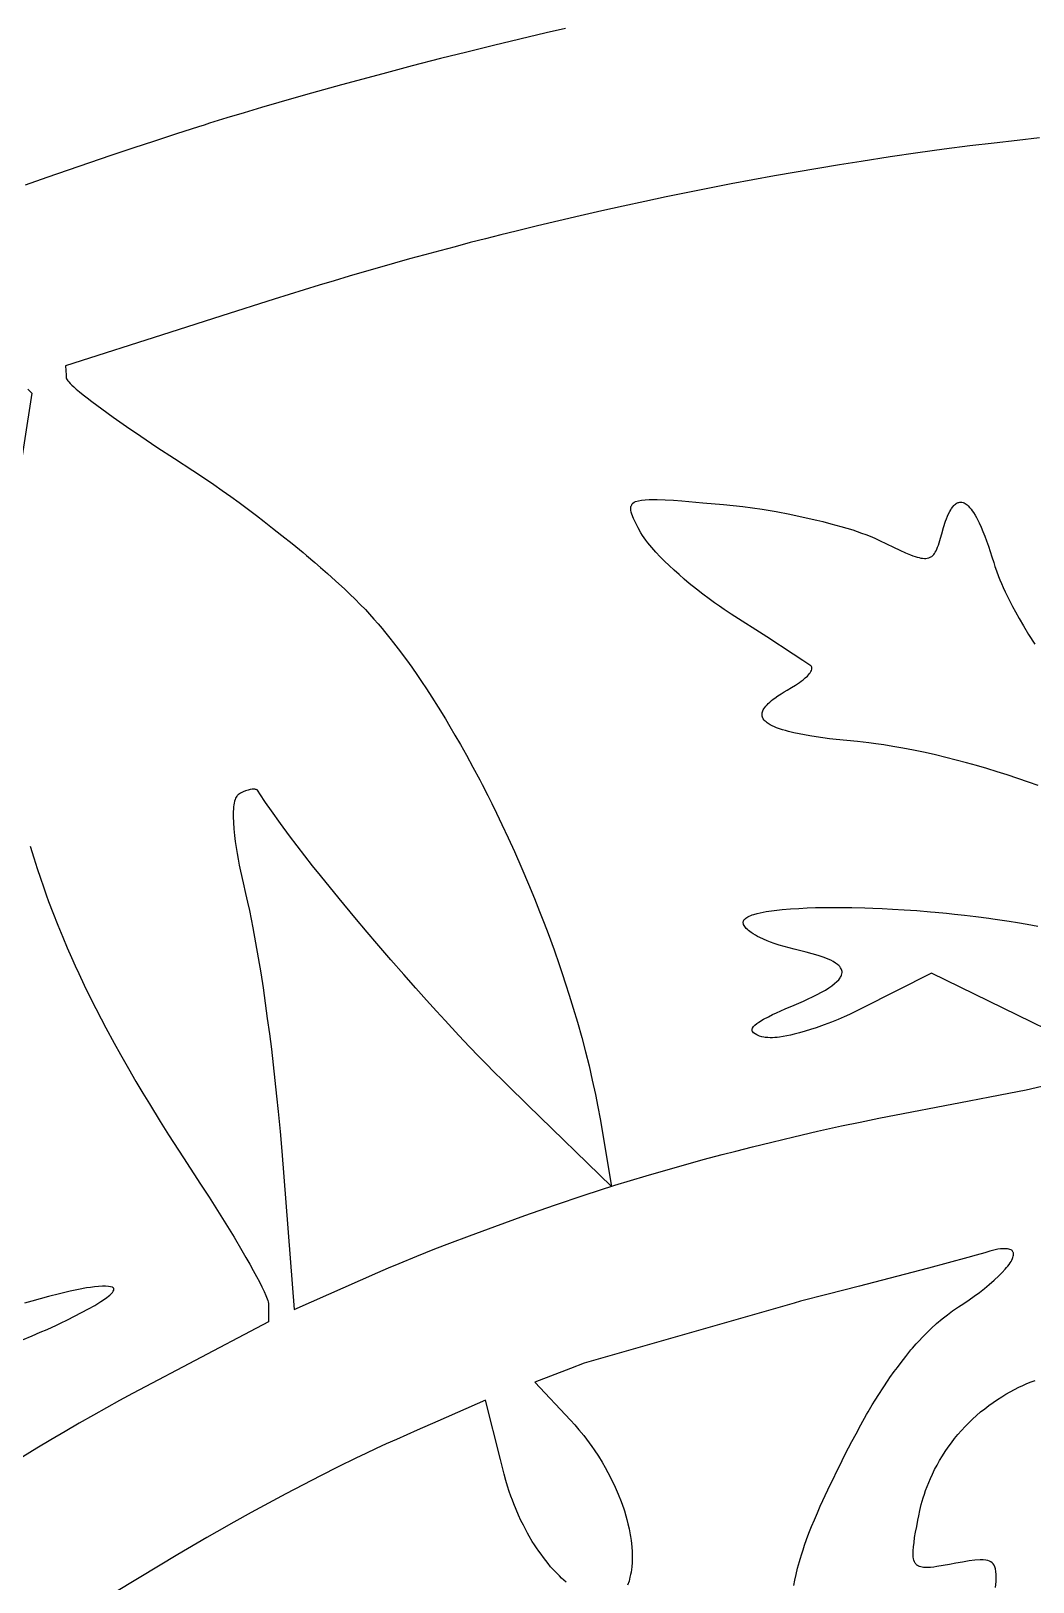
# Model space of a CAD drawing. Extents: x -500 to 500, y -1000 to 1000.
# Drawn here: x -171.7 to -47.9, y 209.4 to 400.9 of the extents above; entities that cross this region are included whole.
import ezdxf

# ---------------------------------------------------------------- set-up
doc = ezdxf.new("R2010")
doc.units = 0
doc.layers.add('APS_GEOMETR_', color=18, linetype='CONTINUOUS')

msp = doc.modelspace()

# ---------------------------------------------------------------- linework, layer by layer
at = {"layer": 'APS_GEOMETR_'}
for points in [[(-105.65, 401.24), (-108.04, 400.71), (-111.3, 399.94), (-114.57, 399.15), (-117.83, 398.35), (-121.09, 397.54), (-124.58, 396.63), (-127.79, 395.79), (-130.71, 395.01), (-133.34, 394.29), (-137.77, 393.06), (-141.07, 392.12), (-143.21, 391.49), (-145.35, 390.86), (-147.48, 390.21), (-149.61, 389.55), (-150.29, 389.34), (-151, 389.11), (-153.71, 388.23), (-156.41, 387.35), (-159.11, 386.46), (-161.81, 385.56), (-164.46, 384.66), (-167.1, 383.75), (-169.74, 382.84), (-172.38, 381.91)], [(-47.13, 387.74), (-49.86, 387.44), (-52.73, 387.11), (-55.73, 386.75), (-58.88, 386.34), (-62.16, 385.89), (-65.58, 385.39), (-69.14, 384.85), (-71.82, 384.42), (-74.51, 383.98), (-77.19, 383.52), (-79.86, 383.05), (-82.54, 382.56), (-85.21, 382.06), (-87.88, 381.54), (-90.55, 381.01), (-93.21, 380.46), (-95.87, 379.9), (-98.53, 379.32), (-101.19, 378.73), (-103.84, 378.13), (-106.49, 377.51), (-109.13, 376.88), (-111.77, 376.24), (-113.66, 375.77), (-115.54, 375.29), (-117.42, 374.81), (-119.29, 374.31), (-121.17, 373.81), (-123.04, 373.31), (-124.91, 372.79), (-126.78, 372.27), (-128.65, 371.74), (-130.51, 371.2), (-132.37, 370.66), (-134.23, 370.1), (-136.09, 369.54), (-137.95, 368.98), (-139.8, 368.4), (-141.65, 367.82), (-148.09, 365.77), (-154.54, 363.7), (-167.42, 359.58), (-167.35, 358.43), (-167.32, 358.12), (-167.3, 358), (-167.22, 357.88), (-167.13, 357.76), (-167.01, 357.61), (-166.84, 357.43), (-166.63, 357.22), (-166.38, 356.99), (-166.09, 356.73), (-165.68, 356.38), (-165.22, 356.01), (-164.72, 355.62), (-164.17, 355.19), (-162.93, 354.27), (-161.51, 353.24), (-159.9, 352.11), (-158.11, 350.89), (-156.14, 349.56), (-153.97, 348.15), (-151.67, 346.66), (-150.13, 345.64), (-149.09, 344.92), (-148.05, 344.2), (-147.01, 343.46), (-145.98, 342.72), (-144.65, 341.73), (-143.82, 341.1), (-142.88, 340.38), (-141.83, 339.56), (-140.68, 338.65), (-139.43, 337.64), (-138.08, 336.54), (-137.65, 336.18), (-136.64, 335.31), (-135.92, 334.69), (-135.06, 333.93), (-134.06, 333.03), (-132.93, 332), (-132.28, 331.38), (-131.64, 330.76), (-131.01, 330.12), (-130.38, 329.48), (-129.85, 328.9), (-129.32, 328.32), (-128.81, 327.73), (-128.3, 327.13), (-128.01, 326.79), (-127.35, 325.96), (-126.89, 325.37), (-126.33, 324.64), (-125.69, 323.79), (-124.97, 322.81), (-124.66, 322.38), (-123.95, 321.35), (-123.44, 320.61), (-122.85, 319.71), (-122.16, 318.65), (-121.38, 317.43), (-120.49, 315.97), (-119.94, 315.04), (-119.33, 313.99), (-118.65, 312.81), (-117.91, 311.49), (-117.11, 310.04), (-116.26, 308.46), (-115.97, 307.88), (-115.27, 306.51), (-114.77, 305.52), (-114.19, 304.32), (-113.51, 302.92), (-112.75, 301.31), (-111.97, 299.6), (-111.05, 297.51), (-110.23, 295.58), (-109.5, 293.81), (-108.86, 292.2), (-108.3, 290.75), (-107.82, 289.48), (-107.08, 287.44), (-106.46, 285.66), (-106.08, 284.54), (-105.66, 283.27), (-105.21, 281.85), (-104.72, 280.26), (-104.2, 278.52), (-103.65, 276.62), (-103.19, 274.87), (-102.76, 273.11), (-102.35, 271.34), (-101.96, 269.57), (-101.67, 268.07), (-101.4, 266.58), (-99.97, 258.23), (-110.3, 268.28), (-112.88, 270.79), (-113.37, 271.27), (-114.54, 272.44), (-115.37, 273.28), (-116.36, 274.3), (-117.51, 275.49), (-118.82, 276.87), (-120.53, 278.73), (-121.6, 279.9), (-122.81, 281.23), (-124.16, 282.73), (-125.63, 284.4), (-127.24, 286.23), (-128.98, 288.24), (-130.15, 289.62), (-131.7, 291.47), (-133.63, 293.81), (-135.93, 296.63), (-136.9, 297.85), (-137.86, 299.08), (-138.81, 300.31), (-139.75, 301.55), (-140.88, 303.08), (-141.98, 304.61), (-142.7, 305.66), (-143.41, 306.71), (-143.62, 307.04), (-143.71, 307.16), (-143.75, 307.2), (-143.79, 307.22), (-143.86, 307.26), (-143.93, 307.28), (-144.02, 307.3), (-144.12, 307.31), (-144.22, 307.31), (-144.34, 307.3), (-144.59, 307.26), (-144.87, 307.19), (-145.17, 307.09), (-145.48, 306.96), (-145.81, 306.79), (-145.91, 306.73), (-146.04, 306.65), (-146.12, 306.59), (-146.19, 306.52), (-146.26, 306.43), (-146.32, 306.33), (-146.4, 306.18), (-146.47, 306.01), (-146.53, 305.81), (-146.58, 305.59), (-146.62, 305.36), (-146.65, 305.1), (-146.68, 304.83), (-146.69, 304.53), (-146.7, 304.22), (-146.7, 303.89), (-146.68, 303.18), (-146.63, 302.41), (-146.54, 301.59), (-146.45, 300.85), (-146.35, 300.11), (-146.23, 299.37), (-146.1, 298.64), (-145.96, 297.9), (-145.81, 297.17), (-145.48, 295.72), (-145.17, 294.4), (-144.92, 293.35), (-144.69, 292.3), (-144.47, 291.24), (-144.26, 290.18), (-143.93, 288.33), (-143.61, 286.48), (-143.31, 284.62), (-143.02, 282.76), (-142.75, 280.87), (-142.49, 278.98), (-142.23, 277.08), (-141.99, 275.18), (-141.76, 273.26), (-141.55, 271.33), (-141.34, 269.4), (-141.14, 267.47), (-140.92, 265.03), (-140.71, 262.59), (-139.17, 243.05), (-128.82, 247.62), (-127.53, 248.18), (-126.22, 248.73), (-124.01, 249.63), (-121.79, 250.51), (-119.96, 251.21), (-117.5, 252.13), (-114.41, 253.28), (-110.69, 254.63), (-107.03, 255.91), (-103.36, 257.16), (-101.46, 257.78), (-99.55, 258.39), (-97.63, 258.98), (-95.71, 259.56), (-92.69, 260.42), (-89.66, 261.27), (-88.67, 261.54), (-86.31, 262.16), (-84.61, 262.6), (-82.57, 263.11), (-80.19, 263.71), (-77.46, 264.37), (-74.52, 265.05), (-71.57, 265.71), (-69.27, 266.19), (-66.97, 266.66), (-55.82, 268.79), (-53.25, 269.28), (-50.9, 269.75), (-48.75, 270.18), (-46.82, 270.6)], [(-172.08, 356.73), (-171.56, 356.2), (-173.55, 343.42)], [(-47.27, 307.75), (-48.49, 308.18), (-49.78, 308.62), (-51.11, 309.06), (-52.37, 309.46), (-53.62, 309.84), (-54.89, 310.21), (-56.15, 310.56), (-57.42, 310.9), (-58.69, 311.23), (-59.97, 311.53), (-61.25, 311.82), (-62.69, 312.13), (-64.02, 312.38), (-65.24, 312.59), (-66.34, 312.76), (-67.32, 312.9), (-68.2, 313.01), (-69.59, 313.17), (-72.25, 313.44), (-73.07, 313.54), (-73.88, 313.65), (-74.69, 313.77), (-75.5, 313.89), (-76.16, 314.01), (-76.82, 314.14), (-77.48, 314.28), (-78.14, 314.43), (-78.5, 314.53), (-78.87, 314.64), (-79.23, 314.76), (-79.59, 314.89), (-79.86, 315), (-80.12, 315.13), (-80.38, 315.26), (-80.64, 315.41), (-80.77, 315.5), (-80.89, 315.61), (-81.01, 315.72), (-81.12, 315.84), (-81.24, 316.01), (-81.33, 316.2), (-81.36, 316.33), (-81.38, 316.46), (-81.38, 316.6), (-81.37, 316.73), (-81.34, 316.85), (-81.29, 316.97), (-81.24, 317.09), (-81.18, 317.21), (-81.05, 317.39), (-80.91, 317.56), (-80.77, 317.72), (-80.62, 317.88), (-80.43, 318.06), (-80.22, 318.24), (-80.01, 318.4), (-79.8, 318.56), (-79.42, 318.82), (-79.04, 319.07), (-78.66, 319.31), (-78.27, 319.55), (-77.76, 319.84), (-77.27, 320.14), (-77.02, 320.3), (-76.78, 320.46), (-76.55, 320.64), (-76.32, 320.82), (-76.05, 321.04), (-75.79, 321.28), (-75.67, 321.41), (-75.55, 321.54), (-75.45, 321.68), (-75.36, 321.82), (-75.29, 321.96), (-75.24, 322.11), (-75.22, 322.18), (-75.22, 322.25), (-75.23, 322.32), (-75.26, 322.39), (-75.3, 322.46), (-75.36, 322.52), (-75.5, 322.62), (-76.37, 323.21), (-77.55, 323.99), (-80.81, 326.11), (-85.19, 328.92), (-86.08, 329.51), (-86.63, 329.89), (-87.25, 330.33), (-87.94, 330.83), (-88.69, 331.39), (-89.5, 332.02), (-90.37, 332.72), (-91.01, 333.26), (-91.63, 333.8), (-92.25, 334.36), (-92.86, 334.92), (-93.42, 335.47), (-93.96, 336.02), (-94.5, 336.59), (-95.02, 337.16), (-95.26, 337.44), (-95.5, 337.74), (-95.73, 338.04), (-95.95, 338.34), (-96.15, 338.65), (-96.35, 338.98), (-96.69, 339.6), (-97.02, 340.23), (-97.25, 340.75), (-97.47, 341.27), (-97.54, 341.52), (-97.6, 341.77), (-97.61, 341.95), (-97.6, 342.14), (-97.6, 342.18), (-97.57, 342.29), (-97.53, 342.36), (-97.49, 342.44), (-97.43, 342.53), (-97.35, 342.62), (-97.18, 342.74), (-97, 342.83), (-96.65, 342.93), (-96.29, 343.01), (-95.82, 343.05), (-95.35, 343.08), (-94.36, 343.07), (-93.37, 343.05), (-92.33, 342.98), (-91.28, 342.91), (-88.72, 342.69), (-86.16, 342.47), (-84.95, 342.34), (-83.75, 342.2), (-82.55, 342.04), (-81.36, 341.87), (-79.66, 341.58), (-77.97, 341.26), (-76.29, 340.91), (-74.61, 340.54), (-73.87, 340.35), (-72.89, 340.09), (-71.66, 339.75), (-70.19, 339.32), (-69.65, 339.14), (-69.1, 338.94), (-68.56, 338.75), (-68.02, 338.54), (-67.45, 338.29), (-66.88, 338.02), (-65.15, 337.18), (-64.38, 336.82), (-63.68, 336.51), (-63.06, 336.24), (-62.77, 336.14), (-62.49, 336.04), (-62.24, 335.96), (-62, 335.9), (-61.78, 335.85), (-61.57, 335.82), (-61.33, 335.8), (-61.17, 335.8), (-60.99, 335.82), (-60.81, 335.87), (-60.72, 335.9), (-60.62, 335.94), (-60.53, 335.99), (-60.43, 336.05), (-60.34, 336.12), (-60.25, 336.2), (-60.17, 336.3), (-60.08, 336.42), (-59.99, 336.57), (-59.89, 336.75), (-59.8, 336.96), (-59.7, 337.19), (-59.61, 337.44), (-59.51, 337.72), (-59.35, 338.29), (-59.19, 338.86), (-58.96, 339.64), (-58.72, 340.41), (-58.61, 340.71), (-58.49, 341.01), (-58.35, 341.3), (-58.21, 341.6), (-58.09, 341.79), (-57.97, 341.97), (-57.84, 342.16), (-57.7, 342.33), (-57.61, 342.42), (-57.51, 342.51), (-57.41, 342.58), (-57.3, 342.65), (-57.26, 342.68), (-57.15, 342.72), (-57.07, 342.73), (-56.97, 342.75), (-56.86, 342.76), (-56.73, 342.76), (-56.57, 342.71), (-56.42, 342.66), (-56.29, 342.59), (-56.17, 342.5), (-56.05, 342.41), (-55.94, 342.31), (-55.75, 342.11), (-55.58, 341.9), (-55.42, 341.68), (-55.26, 341.46), (-55.08, 341.15), (-54.91, 340.85), (-54.74, 340.54), (-54.58, 340.22), (-54.34, 339.67), (-54.11, 339.12), (-53.88, 338.56), (-53.67, 337.99), (-53.43, 337.33), (-53.21, 336.66), (-52.99, 335.99), (-52.78, 335.32), (-52.73, 335.15), (-52.62, 334.8), (-52.44, 334.27), (-52.18, 333.57), (-52.01, 333.16), (-51.82, 332.71), (-51.61, 332.22), (-51.37, 331.69), (-51.09, 331.12), (-50.79, 330.51), (-50.46, 329.87), (-50.09, 329.19), (-49.65, 328.4), (-49.11, 327.47), (-48.47, 326.41), (-47.71, 325.22)], [(-171.77, 300.28), (-171.33, 298.83), (-170.91, 297.51), (-170.52, 296.31), (-170.14, 295.23), (-169.8, 294.26), (-169.5, 293.42), (-168.99, 292.08), (-168.36, 290.49), (-167.76, 289.04), (-167.2, 287.72), (-166.68, 286.53), (-166.21, 285.48), (-165.78, 284.55), (-165.09, 283.08), (-164.35, 281.58), (-163.66, 280.2), (-163.02, 278.94), (-162.43, 277.82), (-161.42, 275.93), (-160.64, 274.54), (-159.64, 272.79), (-158.71, 271.19), (-157.85, 269.74), (-157.06, 268.43), (-155.72, 266.24), (-154.7, 264.62), (-152.86, 261.77), (-150.73, 258.53), (-149.68, 256.91), (-148.64, 255.27), (-147.61, 253.63), (-146.6, 251.98), (-145.62, 250.31), (-145.13, 249.47), (-144.66, 248.63), (-144.22, 247.84), (-143.82, 247.11), (-143.46, 246.44), (-143.15, 245.82), (-142.88, 245.27), (-142.66, 244.78), (-142.49, 244.34), (-142.43, 244.15), (-142.37, 243.97), (-142.34, 243.79), (-142.33, 243.61), (-142.33, 243.25), (-142.35, 241.49), (-152.2, 236.32), (-157.5, 233.53), (-159.12, 232.66), (-160.74, 231.78), (-162.35, 230.89), (-163.96, 229.99), (-165.72, 228.98), (-167.47, 227.97), (-169.22, 226.94), (-170.96, 225.9), (-172.68, 224.85)], [(-46.22, 277.63), (-48.07, 278.53), (-60.47, 284.59), (-64.79, 282.39), (-69.11, 280.19), (-70.02, 279.74), (-70.59, 279.48), (-71.25, 279.18), (-71.99, 278.86), (-72.81, 278.53), (-73.73, 278.18), (-74.72, 277.81), (-75.4, 277.6), (-76.07, 277.39), (-76.75, 277.2), (-77.44, 277.02), (-77.89, 276.92), (-78.34, 276.83), (-78.79, 276.75), (-79.24, 276.67), (-79.52, 276.64), (-79.81, 276.61), (-80.09, 276.6), (-80.37, 276.59), (-80.68, 276.61), (-80.99, 276.63), (-81.17, 276.67), (-81.4, 276.73), (-81.7, 276.81), (-82.04, 276.94), (-82.25, 277.07), (-82.46, 277.21), (-82.54, 277.31), (-82.6, 277.42), (-82.61, 277.48), (-82.61, 277.57), (-82.6, 277.67), (-82.56, 277.78), (-82.43, 277.97), (-82.29, 278.14), (-82.04, 278.35), (-81.78, 278.54), (-81.2, 278.88), (-80.61, 279.2), (-80.1, 279.45), (-79.59, 279.69), (-79.07, 279.92), (-78.55, 280.15), (-77.41, 280.63), (-76.28, 281.13), (-75.71, 281.39), (-75.15, 281.66), (-74.6, 281.94), (-74.05, 282.22), (-73.57, 282.49), (-73.15, 282.76), (-72.77, 283.02), (-72.43, 283.28), (-72.15, 283.53), (-71.92, 283.76), (-71.83, 283.87), (-71.75, 283.98), (-71.68, 284.09), (-71.63, 284.19), (-71.56, 284.34), (-71.52, 284.5), (-71.51, 284.64), (-71.51, 284.77), (-71.54, 284.9), (-71.57, 285.02), (-71.62, 285.13), (-71.68, 285.23), (-71.8, 285.39), (-71.92, 285.52), (-72.02, 285.6), (-72.07, 285.64), (-72.33, 285.83), (-72.61, 286.01), (-72.91, 286.16), (-73.21, 286.3), (-73.52, 286.43), (-73.83, 286.54), (-74.46, 286.76), (-75.2, 286.98), (-75.94, 287.18), (-77.43, 287.53), (-78.05, 287.69), (-78.66, 287.86), (-79.27, 288.03), (-79.88, 288.22), (-80.33, 288.39), (-80.77, 288.57), (-81.21, 288.76), (-81.65, 288.96), (-81.93, 289.11), (-82.21, 289.27), (-82.48, 289.43), (-82.75, 289.6), (-82.9, 289.72), (-83.05, 289.84), (-83.19, 289.96), (-83.33, 290.09), (-83.42, 290.21), (-83.51, 290.33), (-83.59, 290.45), (-83.66, 290.58), (-83.68, 290.65), (-83.7, 290.74), (-83.71, 290.82), (-83.71, 290.9), (-83.69, 290.98), (-83.66, 291.05), (-83.62, 291.12), (-83.58, 291.19), (-83.48, 291.28), (-83.38, 291.37), (-83.27, 291.45), (-83.16, 291.52), (-82.97, 291.61), (-82.78, 291.69), (-82.59, 291.76), (-82.39, 291.83), (-82.01, 291.93), (-81.63, 292.02), (-81.25, 292.11), (-80.86, 292.18), (-79.89, 292.32), (-78.91, 292.44), (-77.89, 292.51), (-76.86, 292.58), (-75.82, 292.63), (-74.79, 292.67), (-73.68, 292.69), (-72.56, 292.7), (-71.44, 292.7), (-70.32, 292.68), (-68.71, 292.64), (-67.7, 292.6), (-66.55, 292.55), (-65.26, 292.49), (-63.84, 292.4), (-62.28, 292.3), (-60.59, 292.17), (-60, 292.12), (-58.61, 291.98), (-57.61, 291.88), (-56.4, 291.74), (-55, 291.57), (-53.4, 291.37), (-52.9, 291.3), (-51.72, 291.13), (-50.87, 290.99), (-49.85, 290.82), (-48.66, 290.61), (-47.31, 290.36)], [(-77.46, 208.95), (-77.33, 209.59), (-77.18, 210.3), (-77, 211.07), (-76.78, 211.9), (-76.7, 212.19), (-76.49, 212.87), (-76.33, 213.36), (-76.14, 213.94), (-75.89, 214.62), (-75.61, 215.39), (-75.27, 216.23), (-74.92, 217.07), (-74.56, 217.9), (-74.2, 218.73), (-73.25, 220.76), (-71.5, 224.36), (-71.27, 224.83), (-70.7, 225.95), (-70.28, 226.74), (-69.77, 227.69), (-69.17, 228.8), (-68.47, 230.06), (-68.27, 230.41), (-67.77, 231.25), (-67.4, 231.84), (-66.96, 232.55), (-66.42, 233.37), (-65.81, 234.31), (-65.59, 234.62), (-65.07, 235.36), (-64.68, 235.88), (-64.21, 236.5), (-63.65, 237.22), (-63, 238.03), (-62.81, 238.26), (-62.34, 238.79), (-62, 239.16), (-61.58, 239.6), (-61.09, 240.11), (-60.51, 240.69), (-59.83, 241.3), (-59.13, 241.89), (-58.5, 242.39), (-57.85, 242.86), (-57.12, 243.35), (-56.47, 243.78), (-55.82, 244.23), (-55.18, 244.69), (-54.55, 245.15), (-53.93, 245.63), (-53.33, 246.13), (-52.73, 246.64), (-52.16, 247.17), (-51.73, 247.59), (-51.35, 248), (-51.18, 248.2), (-51.02, 248.4), (-50.88, 248.59), (-50.75, 248.78), (-50.64, 248.96), (-50.54, 249.14), (-50.46, 249.31), (-50.4, 249.47), (-50.36, 249.62), (-50.33, 249.76), (-50.33, 249.89), (-50.34, 250.01), (-50.37, 250.09), (-50.41, 250.17), (-50.46, 250.24), (-50.51, 250.3), (-50.57, 250.35), (-50.64, 250.39), (-50.78, 250.45), (-50.92, 250.49), (-51.06, 250.51), (-51.27, 250.53), (-51.6, 250.54), (-51.93, 250.51), (-52.26, 250.47), (-52.59, 250.4), (-52.92, 250.32), (-53.25, 250.24), (-53.89, 250.05), (-54.93, 249.75), (-55.97, 249.46), (-60.84, 248.15), (-65.71, 246.86), (-69.36, 245.91), (-73.37, 244.88), (-76.62, 244.05), (-77.43, 243.83), (-103.37, 236.4), (-105.04, 235.75), (-109.43, 234.04), (-105.06, 229.37), (-104.53, 228.78), (-104, 228.18), (-103.41, 227.45), (-103.06, 227), (-102.72, 226.55), (-102.41, 226.12), (-102.12, 225.7), (-101.59, 224.9), (-101.14, 224.17), (-100.75, 223.5), (-100.42, 222.91), (-99.92, 221.94), (-99.52, 221.08), (-99.14, 220.2), (-98.79, 219.31), (-98.47, 218.41), (-98.39, 218.15), (-98.2, 217.54), (-98.08, 217.1), (-97.95, 216.56), (-97.81, 215.93), (-97.66, 215.21), (-97.62, 215), (-97.55, 214.48), (-97.51, 214.11), (-97.47, 213.66), (-97.44, 213.13), (-97.41, 212.53), (-97.42, 212.21), (-97.44, 211.78), (-97.49, 211.24), (-97.57, 210.59), (-97.62, 210.31), (-97.7, 209.95), (-97.82, 209.49), (-97.99, 208.96)], [(-172.73, 239.28), (-171.54, 239.77), (-170.53, 240.21), (-169.69, 240.58), (-168.52, 241.11), (-168.04, 241.34), (-167.17, 241.77), (-166.3, 242.2), (-165.44, 242.64), (-164.58, 243.1), (-163.8, 243.54), (-163.04, 244.01), (-162.48, 244.4), (-161.93, 244.81), (-161.76, 244.97), (-161.6, 245.14), (-161.51, 245.28), (-161.44, 245.42), (-161.43, 245.47), (-161.43, 245.53), (-161.44, 245.59), (-161.46, 245.65), (-161.54, 245.71), (-161.62, 245.77), (-161.86, 245.83), (-162.1, 245.88), (-162.48, 245.9), (-162.85, 245.9), (-163.35, 245.86), (-163.83, 245.81), (-164.32, 245.76), (-164.81, 245.69), (-165.82, 245.51), (-166.83, 245.31), (-168.17, 244.98), (-169.51, 244.63), (-170.55, 244.34), (-171.59, 244.05), (-172.49, 243.82)], [(-52.57, 208.69), (-52.49, 209.45), (-52.48, 209.87), (-52.47, 210.28), (-52.5, 210.65), (-52.56, 211.01), (-52.63, 211.23), (-52.72, 211.45), (-52.83, 211.6), (-52.97, 211.74), (-53.12, 211.86), (-53.29, 211.95), (-53.52, 212.03), (-53.76, 212.08), (-54.09, 212.11), (-54.43, 212.11), (-55.12, 212.05), (-55.8, 211.97), (-56.62, 211.83), (-57.44, 211.68), (-58.22, 211.53), (-59.01, 211.39), (-59.8, 211.27), (-60.19, 211.22), (-60.59, 211.18), (-60.93, 211.16), (-61.11, 211.15), (-61.28, 211.16), (-61.46, 211.17), (-61.63, 211.2), (-61.79, 211.24), (-61.96, 211.29), (-62.07, 211.34), (-62.17, 211.4), (-62.26, 211.47), (-62.34, 211.54), (-62.41, 211.62), (-62.47, 211.71), (-62.56, 211.88), (-62.63, 212.06), (-62.67, 212.23), (-62.71, 212.49), (-62.73, 212.65), (-62.73, 212.83), (-62.72, 213.24), (-62.69, 213.72), (-62.62, 214.25), (-62.54, 214.86), (-62.42, 215.52), (-62.29, 216.24), (-62.14, 217.02), (-62.03, 217.56), (-61.89, 218.2), (-61.72, 218.93), (-61.61, 219.34), (-61.48, 219.76), (-61.34, 220.2), (-61.19, 220.66), (-61.01, 221.15), (-60.81, 221.65), (-60.59, 222.16), (-60.35, 222.7), (-60.08, 223.25), (-59.78, 223.81), (-59.46, 224.38), (-59.12, 224.94), (-58.77, 225.49), (-58.4, 226.03), (-58.01, 226.56), (-57.61, 227.08), (-57.19, 227.59), (-56.76, 228.08), (-56.31, 228.57), (-55.85, 229.04), (-55.38, 229.5), (-54.9, 229.94), (-54.4, 230.37), (-53.89, 230.78), (-53.38, 231.18), (-52.85, 231.56), (-52.32, 231.92), (-51.79, 232.26), (-51.26, 232.58), (-50.74, 232.88), (-50.21, 233.16), (-49.69, 233.42), (-49.18, 233.66), (-48.67, 233.88), (-48.16, 234.09), (-47.66, 234.27)], [(-105.56, 209.35), (-105.85, 209.6), (-106.14, 209.86), (-106.42, 210.13), (-106.7, 210.41), (-106.97, 210.69), (-107.24, 210.97), (-107.5, 211.26), (-107.8, 211.64), (-108.1, 212.02), (-108.39, 212.4), (-108.68, 212.79), (-108.96, 213.18), (-109.23, 213.58), (-109.5, 213.98), (-109.76, 214.39), (-110.13, 215.02), (-110.35, 215.42), (-110.6, 215.88), (-110.87, 216.4), (-111.16, 216.97), (-111.45, 217.61), (-111.77, 218.32), (-112.05, 219.03), (-112.22, 219.48), (-112.41, 219.99), (-112.6, 220.57), (-112.81, 221.21), (-113.02, 221.92), (-113.24, 222.69), (-113.7, 224.52), (-115.54, 231.83), (-121.45, 229.23), (-123.99, 228.11), (-126.53, 226.99), (-127.8, 226.42), (-129.06, 225.85), (-130.32, 225.26), (-131.57, 224.66), (-133.75, 223.58), (-135.91, 222.49), (-138.07, 221.38), (-140.22, 220.25), (-142.36, 219.1), (-144.5, 217.94), (-146.62, 216.76), (-148.73, 215.57), (-149.94, 214.87), (-151.15, 214.17), (-153.55, 212.75), (-155.94, 211.31), (-158.33, 209.87), (-167.55, 204.31)]]:
    msp.add_lwpolyline(points, dxfattribs=at)

doc.saveas('drawing.dxf')
